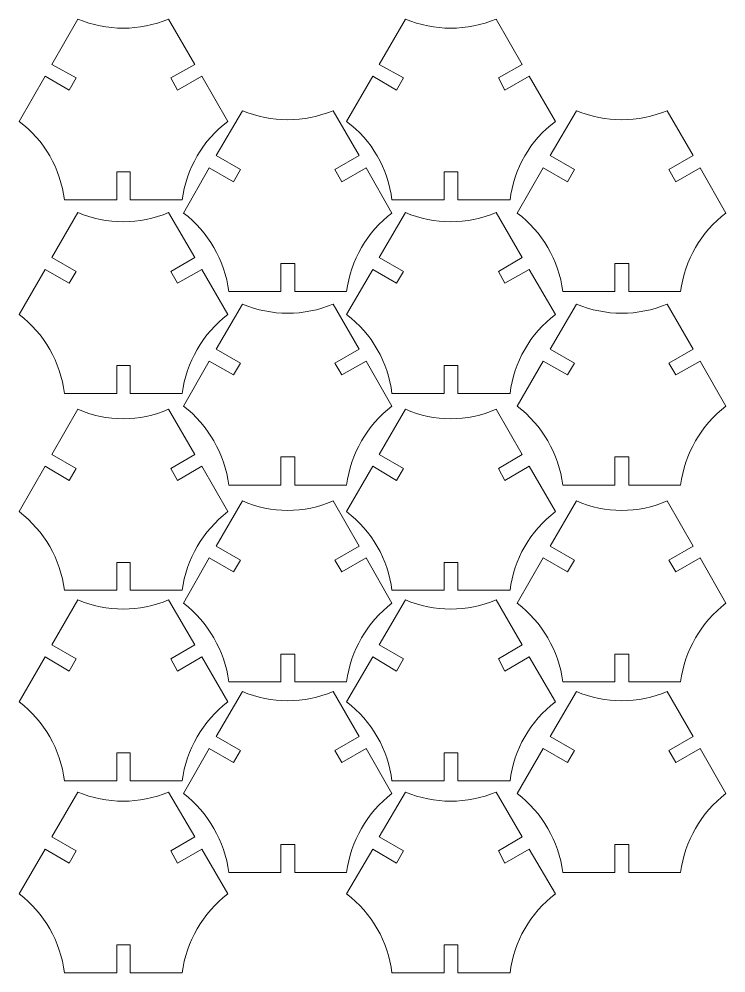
# Model space of a CAD drawing. Header units: centimetres. Extents: x -55.8 to 27.7, y -32.1 to 37.5.
# Drawn here: x -55.58 to -40.45, y -3.17 to 17.23 of the extents above; entities that cross this region are included whole.
import ezdxf

# ---------------------------------------------------------------- set-up
doc = ezdxf.new("R2010")
doc.units = ezdxf.units.CM
doc.header["$MEASUREMENT"] = 0

msp = doc.modelspace()

# ---------------------------------------------------------------- linework, layer by layer
at = {"color": 242, "lineweight": 9}
for points in [[(-54.61, 13.365), (-54.69, 14.035), (-55.04, 14.645), (-55.58, 15.045), (-55.58, 15.045), (-55.58, 15.045), (-55.02, 16.015), (-55.02, 16.015), (-55.02, 16.015), (-55.02, 16.015), (-54.51, 15.715), (-54.51, 15.715), (-54.51, 15.715), (-54.51, 15.715), (-54.36, 15.975), (-54.36, 15.975), (-54.36, 15.975), (-54.36, 15.975), (-54.88, 16.265), (-54.88, 16.265), (-54.88, 16.265), (-54.88, 16.265), (-54.32, 17.235), (-54.32, 17.235), (-54.32, 17.235), (-53.7, 16.975), (-53, 16.975), (-52.38, 17.235), (-52.38, 17.235), (-52.38, 17.235), (-51.82, 16.265), (-51.82, 16.265), (-51.82, 16.265), (-51.82, 16.265), (-52.33, 15.975), (-52.33, 15.975), (-52.33, 15.975), (-52.33, 15.975), (-52.19, 15.715), (-52.19, 15.715), (-52.19, 15.715), (-52.19, 15.715), (-51.67, 16.015), (-51.67, 16.015), (-51.67, 16.015), (-51.67, 16.015), (-51.11, 15.045), (-51.11, 15.045), (-51.11, 15.045), (-51.65, 14.645), (-52, 14.035), (-52.09, 13.365), (-52.09, 13.365), (-52.09, 13.365), (-53.2, 13.365), (-53.2, 13.365), (-53.2, 13.365), (-53.2, 13.365), (-53.2, 13.965), (-53.2, 13.965), (-53.2, 13.965), (-53.2, 13.965), (-53.49, 13.965), (-53.49, 13.965), (-53.49, 13.965), (-53.49, 13.965), (-53.49, 13.365), (-53.49, 13.365), (-53.49, 13.365), (-53.49, 13.365), (-54.61, 13.365), (-54.61, 13.365)], [(-47.6, 13.365), (-47.68, 14.035), (-48.03, 14.645), (-48.57, 15.045), (-48.57, 15.045), (-48.57, 15.045), (-48.01, 16.015), (-48.01, 16.015), (-48.01, 16.015), (-48.01, 16.015), (-47.5, 15.715), (-47.5, 15.715), (-47.5, 15.715), (-47.5, 15.715), (-47.35, 15.975), (-47.35, 15.975), (-47.35, 15.975), (-47.35, 15.975), (-47.87, 16.265), (-47.87, 16.265), (-47.87, 16.265), (-47.87, 16.265), (-47.31, 17.235), (-47.31, 17.235), (-47.31, 17.235), (-46.69, 16.975), (-45.99, 16.975), (-45.37, 17.235), (-45.37, 17.235), (-45.37, 17.235), (-44.81, 16.265), (-44.81, 16.265), (-44.81, 16.265), (-44.81, 16.265), (-45.32, 15.975), (-45.32, 15.975), (-45.32, 15.975), (-45.32, 15.975), (-45.18, 15.715), (-45.18, 15.715), (-45.18, 15.715), (-45.18, 15.715), (-44.66, 16.015), (-44.66, 16.015), (-44.66, 16.015), (-44.66, 16.015), (-44.1, 15.045), (-44.1, 15.045), (-44.1, 15.045), (-44.64, 14.645), (-44.99, 14.035), (-45.07, 13.365), (-45.07, 13.365), (-45.07, 13.365), (-46.19, 13.365), (-46.19, 13.365), (-46.19, 13.365), (-46.19, 13.365), (-46.19, 13.965), (-46.19, 13.965), (-46.19, 13.965), (-46.19, 13.965), (-46.48, 13.965), (-46.48, 13.965), (-46.48, 13.965), (-46.48, 13.965), (-46.48, 13.365), (-46.48, 13.365), (-46.48, 13.365), (-46.48, 13.365), (-47.6, 13.365), (-47.6, 13.365)], [(-51.09, 11.405), (-51.18, 12.075), (-51.53, 12.685), (-52.06, 13.085), (-52.06, 13.085), (-52.06, 13.085), (-51.51, 14.055), (-51.51, 14.055), (-51.51, 14.055), (-51.51, 14.055), (-50.99, 13.755), (-50.99, 13.755), (-50.99, 13.755), (-50.99, 13.755), (-50.84, 14.015), (-50.84, 14.015), (-50.84, 14.015), (-50.84, 14.015), (-51.36, 14.315), (-51.36, 14.315), (-51.36, 14.315), (-51.36, 14.315), (-50.8, 15.275), (-50.8, 15.275), (-50.8, 15.275), (-50.18, 15.015), (-49.48, 15.015), (-48.86, 15.275), (-48.86, 15.275), (-48.86, 15.275), (-48.3, 14.315), (-48.3, 14.315), (-48.3, 14.315), (-48.3, 14.315), (-48.82, 14.015), (-48.82, 14.015), (-48.82, 14.015), (-48.82, 14.015), (-48.67, 13.755), (-48.67, 13.755), (-48.67, 13.755), (-48.67, 13.755), (-48.15, 14.055), (-48.15, 14.055), (-48.15, 14.055), (-48.15, 14.055), (-47.6, 13.085), (-47.6, 13.085), (-47.6, 13.085), (-48.13, 12.685), (-48.48, 12.075), (-48.57, 11.405), (-48.57, 11.405), (-48.57, 11.405), (-49.68, 11.405), (-49.68, 11.405), (-49.68, 11.405), (-49.68, 11.405), (-49.68, 12.005), (-49.68, 12.005), (-49.68, 12.005), (-49.68, 12.005), (-49.98, 12.005), (-49.98, 12.005), (-49.98, 12.005), (-49.98, 12.005), (-49.98, 11.405), (-49.98, 11.405), (-49.98, 11.405), (-49.98, 11.405), (-51.09, 11.405), (-51.09, 11.405)], [(-43.94, 11.405), (-44.03, 12.075), (-44.38, 12.685), (-44.92, 13.085), (-44.92, 13.085), (-44.92, 13.085), (-44.36, 14.055), (-44.36, 14.055), (-44.36, 14.055), (-44.36, 14.055), (-43.84, 13.755), (-43.84, 13.755), (-43.84, 13.755), (-43.84, 13.755), (-43.69, 14.015), (-43.69, 14.015), (-43.69, 14.015), (-43.69, 14.015), (-44.21, 14.315), (-44.21, 14.315), (-44.21, 14.315), (-44.21, 14.315), (-43.65, 15.275), (-43.65, 15.275), (-43.65, 15.275), (-43.03, 15.015), (-42.33, 15.015), (-41.71, 15.275), (-41.71, 15.275), (-41.71, 15.275), (-41.15, 14.315), (-41.15, 14.315), (-41.15, 14.315), (-41.15, 14.315), (-41.67, 14.015), (-41.67, 14.015), (-41.67, 14.015), (-41.67, 14.015), (-41.52, 13.755), (-41.52, 13.755), (-41.52, 13.755), (-41.52, 13.755), (-41, 14.055), (-41, 14.055), (-41, 14.055), (-41, 14.055), (-40.45, 13.085), (-40.45, 13.085), (-40.45, 13.085), (-40.98, 12.685), (-41.33, 12.075), (-41.42, 11.405), (-41.42, 11.405), (-41.42, 11.405), (-42.53, 11.405), (-42.53, 11.405), (-42.53, 11.405), (-42.53, 11.405), (-42.53, 12.005), (-42.53, 12.005), (-42.53, 12.005), (-42.53, 12.005), (-42.83, 12.005), (-42.83, 12.005), (-42.83, 12.005), (-42.83, 12.005), (-42.83, 11.405), (-42.83, 11.405), (-42.83, 11.405), (-42.83, 11.405), (-43.94, 11.405), (-43.94, 11.405)], [(-54.61, 9.225), (-54.69, 9.895), (-55.04, 10.505), (-55.58, 10.915), (-55.58, 10.915), (-55.58, 10.915), (-55.02, 11.875), (-55.02, 11.875), (-55.02, 11.875), (-55.02, 11.875), (-54.51, 11.585), (-54.51, 11.585), (-54.51, 11.585), (-54.51, 11.585), (-54.36, 11.835), (-54.36, 11.835), (-54.36, 11.835), (-54.36, 11.835), (-54.88, 12.135), (-54.88, 12.135), (-54.88, 12.135), (-54.88, 12.135), (-54.32, 13.095), (-54.32, 13.095), (-54.32, 13.095), (-53.7, 12.835), (-53, 12.835), (-52.38, 13.095), (-52.38, 13.095), (-52.38, 13.095), (-51.82, 12.135), (-51.82, 12.135), (-51.82, 12.135), (-51.82, 12.135), (-52.33, 11.835), (-52.33, 11.835), (-52.33, 11.835), (-52.33, 11.835), (-52.19, 11.585), (-52.19, 11.585), (-52.19, 11.585), (-52.19, 11.585), (-51.67, 11.875), (-51.67, 11.875), (-51.67, 11.875), (-51.67, 11.875), (-51.11, 10.915), (-51.11, 10.915), (-51.11, 10.915), (-51.65, 10.505), (-52, 9.895), (-52.09, 9.225), (-52.09, 9.225), (-52.09, 9.225), (-53.2, 9.225), (-53.2, 9.225), (-53.2, 9.225), (-53.2, 9.225), (-53.2, 9.825), (-53.2, 9.825), (-53.2, 9.825), (-53.2, 9.825), (-53.49, 9.825), (-53.49, 9.825), (-53.49, 9.825), (-53.49, 9.825), (-53.49, 9.225), (-53.49, 9.225), (-53.49, 9.225), (-53.49, 9.225), (-54.61, 9.225), (-54.61, 9.225)], [(-47.6, 9.225), (-47.68, 9.895), (-48.03, 10.505), (-48.57, 10.915), (-48.57, 10.915), (-48.57, 10.915), (-48.01, 11.875), (-48.01, 11.875), (-48.01, 11.875), (-48.01, 11.875), (-47.5, 11.585), (-47.5, 11.585), (-47.5, 11.585), (-47.5, 11.585), (-47.35, 11.835), (-47.35, 11.835), (-47.35, 11.835), (-47.35, 11.835), (-47.87, 12.135), (-47.87, 12.135), (-47.87, 12.135), (-47.87, 12.135), (-47.31, 13.095), (-47.31, 13.095), (-47.31, 13.095), (-46.69, 12.835), (-45.99, 12.835), (-45.37, 13.095), (-45.37, 13.095), (-45.37, 13.095), (-44.81, 12.135), (-44.81, 12.135), (-44.81, 12.135), (-44.81, 12.135), (-45.32, 11.835), (-45.32, 11.835), (-45.32, 11.835), (-45.32, 11.835), (-45.18, 11.585), (-45.18, 11.585), (-45.18, 11.585), (-45.18, 11.585), (-44.66, 11.875), (-44.66, 11.875), (-44.66, 11.875), (-44.66, 11.875), (-44.1, 10.915), (-44.1, 10.915), (-44.1, 10.915), (-44.64, 10.505), (-44.99, 9.895), (-45.07, 9.225), (-45.07, 9.225), (-45.07, 9.225), (-46.19, 9.225), (-46.19, 9.225), (-46.19, 9.225), (-46.19, 9.225), (-46.19, 9.825), (-46.19, 9.825), (-46.19, 9.825), (-46.19, 9.825), (-46.48, 9.825), (-46.48, 9.825), (-46.48, 9.825), (-46.48, 9.825), (-46.48, 9.225), (-46.48, 9.225), (-46.48, 9.225), (-46.48, 9.225), (-47.6, 9.225), (-47.6, 9.225)], [(-51.09, 7.265), (-51.18, 7.935), (-51.53, 8.545), (-52.06, 8.955), (-52.06, 8.955), (-52.06, 8.955), (-51.51, 9.915), (-51.51, 9.915), (-51.51, 9.915), (-51.51, 9.915), (-50.99, 9.625), (-50.99, 9.625), (-50.99, 9.625), (-50.99, 9.625), (-50.84, 9.875), (-50.84, 9.875), (-50.84, 9.875), (-50.84, 9.875), (-51.36, 10.175), (-51.36, 10.175), (-51.36, 10.175), (-51.36, 10.175), (-50.8, 11.135), (-50.8, 11.135), (-50.8, 11.135), (-50.18, 10.875), (-49.48, 10.875), (-48.86, 11.135), (-48.86, 11.135), (-48.86, 11.135), (-48.3, 10.175), (-48.3, 10.175), (-48.3, 10.175), (-48.3, 10.175), (-48.82, 9.875), (-48.82, 9.875), (-48.82, 9.875), (-48.82, 9.875), (-48.67, 9.625), (-48.67, 9.625), (-48.67, 9.625), (-48.67, 9.625), (-48.15, 9.915), (-48.15, 9.915), (-48.15, 9.915), (-48.15, 9.915), (-47.6, 8.955), (-47.6, 8.955), (-47.6, 8.955), (-48.13, 8.545), (-48.48, 7.935), (-48.57, 7.265), (-48.57, 7.265), (-48.57, 7.265), (-49.68, 7.265), (-49.68, 7.265), (-49.68, 7.265), (-49.68, 7.265), (-49.68, 7.865), (-49.68, 7.865), (-49.68, 7.865), (-49.68, 7.865), (-49.98, 7.865), (-49.98, 7.865), (-49.98, 7.865), (-49.98, 7.865), (-49.98, 7.265), (-49.98, 7.265), (-49.98, 7.265), (-49.98, 7.265), (-51.09, 7.265), (-51.09, 7.265)], [(-43.94, 7.265), (-44.03, 7.935), (-44.38, 8.545), (-44.92, 8.955), (-44.92, 8.955), (-44.92, 8.955), (-44.36, 9.915), (-44.36, 9.915), (-44.36, 9.915), (-44.36, 9.915), (-43.84, 9.625), (-43.84, 9.625), (-43.84, 9.625), (-43.84, 9.625), (-43.69, 9.875), (-43.69, 9.875), (-43.69, 9.875), (-43.69, 9.875), (-44.21, 10.175), (-44.21, 10.175), (-44.21, 10.175), (-44.21, 10.175), (-43.65, 11.135), (-43.65, 11.135), (-43.65, 11.135), (-43.03, 10.875), (-42.33, 10.875), (-41.71, 11.135), (-41.71, 11.135), (-41.71, 11.135), (-41.15, 10.175), (-41.15, 10.175), (-41.15, 10.175), (-41.15, 10.175), (-41.67, 9.875), (-41.67, 9.875), (-41.67, 9.875), (-41.67, 9.875), (-41.52, 9.625), (-41.52, 9.625), (-41.52, 9.625), (-41.52, 9.625), (-41, 9.915), (-41, 9.915), (-41, 9.915), (-41, 9.915), (-40.45, 8.955), (-40.45, 8.955), (-40.45, 8.955), (-40.98, 8.545), (-41.33, 7.935), (-41.42, 7.265), (-41.42, 7.265), (-41.42, 7.265), (-42.53, 7.265), (-42.53, 7.265), (-42.53, 7.265), (-42.53, 7.265), (-42.53, 7.865), (-42.53, 7.865), (-42.53, 7.865), (-42.53, 7.865), (-42.83, 7.865), (-42.83, 7.865), (-42.83, 7.865), (-42.83, 7.865), (-42.83, 7.265), (-42.83, 7.265), (-42.83, 7.265), (-42.83, 7.265), (-43.94, 7.265), (-43.94, 7.265)], [(-54.61, 5.015), (-54.69, 5.675), (-55.04, 6.285), (-55.58, 6.695), (-55.58, 6.695), (-55.58, 6.695), (-55.02, 7.665), (-55.02, 7.665), (-55.02, 7.665), (-55.02, 7.665), (-54.51, 7.365), (-54.51, 7.365), (-54.51, 7.365), (-54.51, 7.365), (-54.36, 7.615), (-54.36, 7.615), (-54.36, 7.615), (-54.36, 7.615), (-54.88, 7.915), (-54.88, 7.915), (-54.88, 7.915), (-54.88, 7.915), (-54.32, 8.885), (-54.32, 8.885), (-54.32, 8.885), (-53.7, 8.615), (-53, 8.615), (-52.38, 8.885), (-52.38, 8.885), (-52.38, 8.885), (-51.82, 7.915), (-51.82, 7.915), (-51.82, 7.915), (-51.82, 7.915), (-52.33, 7.615), (-52.33, 7.615), (-52.33, 7.615), (-52.33, 7.615), (-52.19, 7.365), (-52.19, 7.365), (-52.19, 7.365), (-52.19, 7.365), (-51.67, 7.665), (-51.67, 7.665), (-51.67, 7.665), (-51.67, 7.665), (-51.11, 6.695), (-51.11, 6.695), (-51.11, 6.695), (-51.65, 6.285), (-52, 5.675), (-52.09, 5.015), (-52.09, 5.015), (-52.09, 5.015), (-53.2, 5.015), (-53.2, 5.015), (-53.2, 5.015), (-53.2, 5.015), (-53.2, 5.605), (-53.2, 5.605), (-53.2, 5.605), (-53.2, 5.605), (-53.49, 5.605), (-53.49, 5.605), (-53.49, 5.605), (-53.49, 5.605), (-53.49, 5.015), (-53.49, 5.015), (-53.49, 5.015), (-53.49, 5.015), (-54.61, 5.015), (-54.61, 5.015)], [(-47.6, 5.015), (-47.68, 5.675), (-48.03, 6.285), (-48.57, 6.695), (-48.57, 6.695), (-48.57, 6.695), (-48.01, 7.665), (-48.01, 7.665), (-48.01, 7.665), (-48.01, 7.665), (-47.5, 7.365), (-47.5, 7.365), (-47.5, 7.365), (-47.5, 7.365), (-47.35, 7.615), (-47.35, 7.615), (-47.35, 7.615), (-47.35, 7.615), (-47.87, 7.915), (-47.87, 7.915), (-47.87, 7.915), (-47.87, 7.915), (-47.31, 8.885), (-47.31, 8.885), (-47.31, 8.885), (-46.69, 8.615), (-45.99, 8.615), (-45.37, 8.885), (-45.37, 8.885), (-45.37, 8.885), (-44.81, 7.915), (-44.81, 7.915), (-44.81, 7.915), (-44.81, 7.915), (-45.32, 7.615), (-45.32, 7.615), (-45.32, 7.615), (-45.32, 7.615), (-45.18, 7.365), (-45.18, 7.365), (-45.18, 7.365), (-45.18, 7.365), (-44.66, 7.665), (-44.66, 7.665), (-44.66, 7.665), (-44.66, 7.665), (-44.1, 6.695), (-44.1, 6.695), (-44.1, 6.695), (-44.64, 6.285), (-44.99, 5.675), (-45.07, 5.015), (-45.07, 5.015), (-45.07, 5.015), (-46.19, 5.015), (-46.19, 5.015), (-46.19, 5.015), (-46.19, 5.015), (-46.19, 5.605), (-46.19, 5.605), (-46.19, 5.605), (-46.19, 5.605), (-46.48, 5.605), (-46.48, 5.605), (-46.48, 5.605), (-46.48, 5.605), (-46.48, 5.015), (-46.48, 5.015), (-46.48, 5.015), (-46.48, 5.015), (-47.6, 5.015), (-47.6, 5.015)], [(-51.09, 3.055), (-51.18, 3.725), (-51.53, 4.325), (-52.06, 4.735), (-52.06, 4.735), (-52.06, 4.735), (-51.51, 5.705), (-51.51, 5.705), (-51.51, 5.705), (-51.51, 5.705), (-50.99, 5.405), (-50.99, 5.405), (-50.99, 5.405), (-50.99, 5.405), (-50.84, 5.655), (-50.84, 5.655), (-50.84, 5.655), (-50.84, 5.655), (-51.36, 5.955), (-51.36, 5.955), (-51.36, 5.955), (-51.36, 5.955), (-50.8, 6.925), (-50.8, 6.925), (-50.8, 6.925), (-50.18, 6.655), (-49.48, 6.655), (-48.86, 6.925), (-48.86, 6.925), (-48.86, 6.925), (-48.3, 5.955), (-48.3, 5.955), (-48.3, 5.955), (-48.3, 5.955), (-48.82, 5.655), (-48.82, 5.655), (-48.82, 5.655), (-48.82, 5.655), (-48.67, 5.405), (-48.67, 5.405), (-48.67, 5.405), (-48.67, 5.405), (-48.15, 5.705), (-48.15, 5.705), (-48.15, 5.705), (-48.15, 5.705), (-47.6, 4.735), (-47.6, 4.735), (-47.6, 4.735), (-48.13, 4.325), (-48.48, 3.725), (-48.57, 3.055), (-48.57, 3.055), (-48.57, 3.055), (-49.68, 3.055), (-49.68, 3.055), (-49.68, 3.055), (-49.68, 3.055), (-49.68, 3.645), (-49.68, 3.645), (-49.68, 3.645), (-49.68, 3.645), (-49.98, 3.645), (-49.98, 3.645), (-49.98, 3.645), (-49.98, 3.645), (-49.98, 3.055), (-49.98, 3.055), (-49.98, 3.055), (-49.98, 3.055), (-51.09, 3.055), (-51.09, 3.055)], [(-43.94, 3.055), (-44.03, 3.725), (-44.38, 4.325), (-44.92, 4.735), (-44.92, 4.735), (-44.92, 4.735), (-44.36, 5.705), (-44.36, 5.705), (-44.36, 5.705), (-44.36, 5.705), (-43.84, 5.405), (-43.84, 5.405), (-43.84, 5.405), (-43.84, 5.405), (-43.69, 5.655), (-43.69, 5.655), (-43.69, 5.655), (-43.69, 5.655), (-44.21, 5.955), (-44.21, 5.955), (-44.21, 5.955), (-44.21, 5.955), (-43.65, 6.925), (-43.65, 6.925), (-43.65, 6.925), (-43.03, 6.655), (-42.33, 6.655), (-41.71, 6.925), (-41.71, 6.925), (-41.71, 6.925), (-41.15, 5.955), (-41.15, 5.955), (-41.15, 5.955), (-41.15, 5.955), (-41.67, 5.655), (-41.67, 5.655), (-41.67, 5.655), (-41.67, 5.655), (-41.52, 5.405), (-41.52, 5.405), (-41.52, 5.405), (-41.52, 5.405), (-41, 5.705), (-41, 5.705), (-41, 5.705), (-41, 5.705), (-40.45, 4.735), (-40.45, 4.735), (-40.45, 4.735), (-40.98, 4.325), (-41.33, 3.725), (-41.42, 3.055), (-41.42, 3.055), (-41.42, 3.055), (-42.53, 3.055), (-42.53, 3.055), (-42.53, 3.055), (-42.53, 3.055), (-42.53, 3.645), (-42.53, 3.645), (-42.53, 3.645), (-42.53, 3.645), (-42.83, 3.645), (-42.83, 3.645), (-42.83, 3.645), (-42.83, 3.645), (-42.83, 3.055), (-42.83, 3.055), (-42.83, 3.055), (-42.83, 3.055), (-43.94, 3.055), (-43.94, 3.055)], [(-54.61, 0.935), (-54.69, 1.605), (-55.04, 2.215), (-55.58, 2.625), (-55.58, 2.625), (-55.58, 2.625), (-55.02, 3.585), (-55.02, 3.585), (-55.02, 3.585), (-55.02, 3.585), (-54.51, 3.285), (-54.51, 3.285), (-54.51, 3.285), (-54.51, 3.285), (-54.36, 3.545), (-54.36, 3.545), (-54.36, 3.545), (-54.36, 3.545), (-54.88, 3.845), (-54.88, 3.845), (-54.88, 3.845), (-54.88, 3.845), (-54.32, 4.805), (-54.32, 4.805), (-54.32, 4.805), (-53.7, 4.545), (-53, 4.545), (-52.38, 4.805), (-52.38, 4.805), (-52.38, 4.805), (-51.82, 3.845), (-51.82, 3.845), (-51.82, 3.845), (-51.82, 3.845), (-52.33, 3.545), (-52.33, 3.545), (-52.33, 3.545), (-52.33, 3.545), (-52.19, 3.285), (-52.19, 3.285), (-52.19, 3.285), (-52.19, 3.285), (-51.67, 3.585), (-51.67, 3.585), (-51.67, 3.585), (-51.67, 3.585), (-51.11, 2.625), (-51.11, 2.625), (-51.11, 2.625), (-51.65, 2.215), (-52, 1.605), (-52.09, 0.935), (-52.09, 0.935), (-52.09, 0.935), (-53.2, 0.935), (-53.2, 0.935), (-53.2, 0.935), (-53.2, 0.935), (-53.2, 1.535), (-53.2, 1.535), (-53.2, 1.535), (-53.2, 1.535), (-53.49, 1.535), (-53.49, 1.535), (-53.49, 1.535), (-53.49, 1.535), (-53.49, 0.935), (-53.49, 0.935), (-53.49, 0.935), (-53.49, 0.935), (-54.61, 0.935), (-54.61, 0.935)], [(-47.6, 0.935), (-47.68, 1.605), (-48.03, 2.215), (-48.57, 2.625), (-48.57, 2.625), (-48.57, 2.625), (-48.01, 3.585), (-48.01, 3.585), (-48.01, 3.585), (-48.01, 3.585), (-47.5, 3.285), (-47.5, 3.285), (-47.5, 3.285), (-47.5, 3.285), (-47.35, 3.545), (-47.35, 3.545), (-47.35, 3.545), (-47.35, 3.545), (-47.87, 3.845), (-47.87, 3.845), (-47.87, 3.845), (-47.87, 3.845), (-47.31, 4.805), (-47.31, 4.805), (-47.31, 4.805), (-46.69, 4.545), (-45.99, 4.545), (-45.37, 4.805), (-45.37, 4.805), (-45.37, 4.805), (-44.81, 3.845), (-44.81, 3.845), (-44.81, 3.845), (-44.81, 3.845), (-45.32, 3.545), (-45.32, 3.545), (-45.32, 3.545), (-45.32, 3.545), (-45.18, 3.285), (-45.18, 3.285), (-45.18, 3.285), (-45.18, 3.285), (-44.66, 3.585), (-44.66, 3.585), (-44.66, 3.585), (-44.66, 3.585), (-44.1, 2.625), (-44.1, 2.625), (-44.1, 2.625), (-44.64, 2.215), (-44.99, 1.605), (-45.07, 0.935), (-45.07, 0.935), (-45.07, 0.935), (-46.19, 0.935), (-46.19, 0.935), (-46.19, 0.935), (-46.19, 0.935), (-46.19, 1.535), (-46.19, 1.535), (-46.19, 1.535), (-46.19, 1.535), (-46.48, 1.535), (-46.48, 1.535), (-46.48, 1.535), (-46.48, 1.535), (-46.48, 0.935), (-46.48, 0.935), (-46.48, 0.935), (-46.48, 0.935), (-47.6, 0.935), (-47.6, 0.935)], [(-51.09, -1.025), (-51.18, -0.355), (-51.53, 0.255), (-52.06, 0.665), (-52.06, 0.665), (-52.06, 0.665), (-51.51, 1.625), (-51.51, 1.625), (-51.51, 1.625), (-51.51, 1.625), (-50.99, 1.325), (-50.99, 1.325), (-50.99, 1.325), (-50.99, 1.325), (-50.84, 1.585), (-50.84, 1.585), (-50.84, 1.585), (-50.84, 1.585), (-51.36, 1.885), (-51.36, 1.885), (-51.36, 1.885), (-51.36, 1.885), (-50.8, 2.845), (-50.8, 2.845), (-50.8, 2.845), (-50.18, 2.585), (-49.48, 2.585), (-48.86, 2.845), (-48.86, 2.845), (-48.86, 2.845), (-48.3, 1.885), (-48.3, 1.885), (-48.3, 1.885), (-48.3, 1.885), (-48.82, 1.585), (-48.82, 1.585), (-48.82, 1.585), (-48.82, 1.585), (-48.67, 1.325), (-48.67, 1.325), (-48.67, 1.325), (-48.67, 1.325), (-48.15, 1.625), (-48.15, 1.625), (-48.15, 1.625), (-48.15, 1.625), (-47.6, 0.665), (-47.6, 0.665), (-47.6, 0.665), (-48.13, 0.255), (-48.48, -0.355), (-48.57, -1.025), (-48.57, -1.025), (-48.57, -1.025), (-49.68, -1.025), (-49.68, -1.025), (-49.68, -1.025), (-49.68, -1.025), (-49.68, -0.425), (-49.68, -0.425), (-49.68, -0.425), (-49.68, -0.425), (-49.98, -0.425), (-49.98, -0.425), (-49.98, -0.425), (-49.98, -0.425), (-49.98, -1.025), (-49.98, -1.025), (-49.98, -1.025), (-49.98, -1.025), (-51.09, -1.025), (-51.09, -1.025)], [(-43.94, -1.025), (-44.03, -0.355), (-44.38, 0.255), (-44.92, 0.665), (-44.92, 0.665), (-44.92, 0.665), (-44.36, 1.625), (-44.36, 1.625), (-44.36, 1.625), (-44.36, 1.625), (-43.84, 1.325), (-43.84, 1.325), (-43.84, 1.325), (-43.84, 1.325), (-43.69, 1.585), (-43.69, 1.585), (-43.69, 1.585), (-43.69, 1.585), (-44.21, 1.885), (-44.21, 1.885), (-44.21, 1.885), (-44.21, 1.885), (-43.65, 2.845), (-43.65, 2.845), (-43.65, 2.845), (-43.03, 2.585), (-42.33, 2.585), (-41.71, 2.845), (-41.71, 2.845), (-41.71, 2.845), (-41.15, 1.885), (-41.15, 1.885), (-41.15, 1.885), (-41.15, 1.885), (-41.67, 1.585), (-41.67, 1.585), (-41.67, 1.585), (-41.67, 1.585), (-41.52, 1.325), (-41.52, 1.325), (-41.52, 1.325), (-41.52, 1.325), (-41, 1.625), (-41, 1.625), (-41, 1.625), (-41, 1.625), (-40.45, 0.665), (-40.45, 0.665), (-40.45, 0.665), (-40.98, 0.255), (-41.33, -0.355), (-41.42, -1.025), (-41.42, -1.025), (-41.42, -1.025), (-42.53, -1.025), (-42.53, -1.025), (-42.53, -1.025), (-42.53, -1.025), (-42.53, -0.425), (-42.53, -0.425), (-42.53, -0.425), (-42.53, -0.425), (-42.83, -0.425), (-42.83, -0.425), (-42.83, -0.425), (-42.83, -0.425), (-42.83, -1.025), (-42.83, -1.025), (-42.83, -1.025), (-42.83, -1.025), (-43.94, -1.025), (-43.94, -1.025)], [(-54.61, -3.175), (-54.69, -2.505), (-55.04, -1.895), (-55.58, -1.485), (-55.58, -1.485), (-55.58, -1.485), (-55.02, -0.525), (-55.02, -0.525), (-55.02, -0.525), (-55.02, -0.525), (-54.51, -0.825), (-54.51, -0.825), (-54.51, -0.825), (-54.51, -0.825), (-54.36, -0.565), (-54.36, -0.565), (-54.36, -0.565), (-54.36, -0.565), (-54.88, -0.265), (-54.88, -0.265), (-54.88, -0.265), (-54.88, -0.265), (-54.32, 0.695), (-54.32, 0.695), (-54.32, 0.695), (-53.7, 0.435), (-53, 0.435), (-52.38, 0.695), (-52.38, 0.695), (-52.38, 0.695), (-51.82, -0.265), (-51.82, -0.265), (-51.82, -0.265), (-51.82, -0.265), (-52.33, -0.565), (-52.33, -0.565), (-52.33, -0.565), (-52.33, -0.565), (-52.19, -0.825), (-52.19, -0.825), (-52.19, -0.825), (-52.19, -0.825), (-51.67, -0.525), (-51.67, -0.525), (-51.67, -0.525), (-51.67, -0.525), (-51.11, -1.485), (-51.11, -1.485), (-51.11, -1.485), (-51.65, -1.895), (-52, -2.505), (-52.09, -3.175), (-52.09, -3.175), (-52.09, -3.175), (-53.2, -3.175), (-53.2, -3.175), (-53.2, -3.175), (-53.2, -3.175), (-53.2, -2.575), (-53.2, -2.575), (-53.2, -2.575), (-53.2, -2.575), (-53.49, -2.575), (-53.49, -2.575), (-53.49, -2.575), (-53.49, -2.575), (-53.49, -3.175), (-53.49, -3.175), (-53.49, -3.175), (-53.49, -3.175), (-54.61, -3.175), (-54.61, -3.175)], [(-47.6, -3.175), (-47.68, -2.505), (-48.03, -1.895), (-48.57, -1.485), (-48.57, -1.485), (-48.57, -1.485), (-48.01, -0.525), (-48.01, -0.525), (-48.01, -0.525), (-48.01, -0.525), (-47.5, -0.825), (-47.5, -0.825), (-47.5, -0.825), (-47.5, -0.825), (-47.35, -0.565), (-47.35, -0.565), (-47.35, -0.565), (-47.35, -0.565), (-47.87, -0.265), (-47.87, -0.265), (-47.87, -0.265), (-47.87, -0.265), (-47.31, 0.695), (-47.31, 0.695), (-47.31, 0.695), (-46.69, 0.435), (-45.99, 0.435), (-45.37, 0.695), (-45.37, 0.695), (-45.37, 0.695), (-44.81, -0.265), (-44.81, -0.265), (-44.81, -0.265), (-44.81, -0.265), (-45.32, -0.565), (-45.32, -0.565), (-45.32, -0.565), (-45.32, -0.565), (-45.18, -0.825), (-45.18, -0.825), (-45.18, -0.825), (-45.18, -0.825), (-44.66, -0.525), (-44.66, -0.525), (-44.66, -0.525), (-44.66, -0.525), (-44.1, -1.485), (-44.1, -1.485), (-44.1, -1.485), (-44.64, -1.895), (-44.99, -2.505), (-45.07, -3.175), (-45.07, -3.175), (-45.07, -3.175), (-46.19, -3.175), (-46.19, -3.175), (-46.19, -3.175), (-46.19, -3.175), (-46.19, -2.575), (-46.19, -2.575), (-46.19, -2.575), (-46.19, -2.575), (-46.48, -2.575), (-46.48, -2.575), (-46.48, -2.575), (-46.48, -2.575), (-46.48, -3.175), (-46.48, -3.175), (-46.48, -3.175), (-46.48, -3.175), (-47.6, -3.175), (-47.6, -3.175)]]:
    msp.add_open_spline(points, degree=3, knots=[0, 0, 0, 0, 0.05263158, 0.05263158, 0.05263158, 0.05263158, 0.10526316, 0.10526316, 0.10526316, 0.10526316, 0.15789474, 0.15789474, 0.15789474, 0.15789474, 0.21052632, 0.21052632, 0.21052632, 0.21052632, 0.26315789, 0.26315789, 0.26315789, 0.26315789, 0.31578947, 0.31578947, 0.31578947, 0.31578947, 0.36842105, 0.36842105, 0.36842105, 0.36842105, 0.42105263, 0.42105263, 0.42105263, 0.42105263, 0.47368421, 0.47368421, 0.47368421, 0.47368421, 0.52631579, 0.52631579, 0.52631579, 0.52631579, 0.57894737, 0.57894737, 0.57894737, 0.57894737, 0.63157895, 0.63157895, 0.63157895, 0.63157895, 0.68421053, 0.68421053, 0.68421053, 0.68421053, 0.73684211, 0.73684211, 0.73684211, 0.73684211, 0.78947368, 0.78947368, 0.78947368, 0.78947368, 0.84210526, 0.84210526, 0.84210526, 0.84210526, 0.89473684, 0.89473684, 0.89473684, 0.89473684, 1, 1, 1, 1], dxfattribs=at)

doc.saveas('drawing.dxf')
